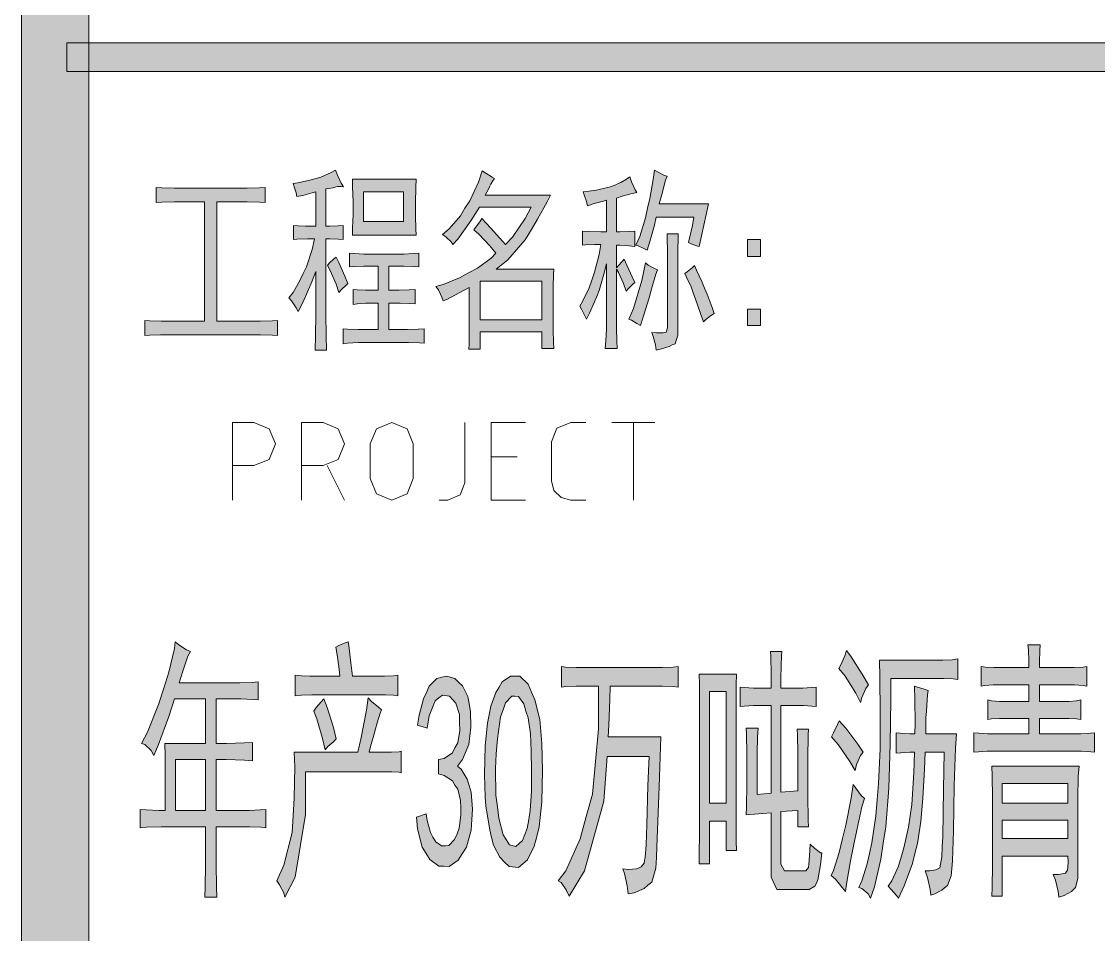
# Model space of a CAD drawing. Header units: millimetres. Extents: x -30643 to 86172, y -19411 to 63186.
# Drawn here: x 77279 to 79478, y -7528 to -5664 of the extents above; entities that cross this region are included whole.
import ezdxf

# ---------------------------------------------------------------- set-up
doc = ezdxf.new("R2010")
doc.units = ezdxf.units.MM

msp = doc.modelspace()

# ---------------------------------------------------------------- hatches: boundary and pattern name
h = msp.add_hatch(color=0)
h.dxf.hatch_style = 2
h.paths.add_polyline_path([(77415.8, -17443.9), (77278.6, -17443.9), (77278.6, 61219), (77415.8, 61219)])
h = msp.add_hatch(color=0)
h.dxf.hatch_style = 2
h.paths.add_polyline_path([(77371.4, -5766.3), (77371.4, -5707.2), (84229.5, -5707.2), (84229.5, -5766.3)])
h = msp.add_hatch(color=0)
h.dxf.hatch_style = 2
h.paths.add_polyline_path([(77833.1, -5995), (77842.9, -5993.6), (77864.7, -5988.7), (77877.4, -5985.2), (77890.1, -5981.7), (77911.2, -5972.5), (77919.6, -5967.6), (77923.8, -5977.4), (77931.6, -5994.3), (77935.8, -6001.4), (77931.6, -6000.7), (77923.8, -6000.7), (77918.9, -6002.1), (77914.7, -6003.5), (77905.5, -6004.9), (77899.9, -6005.6), (77899.9, -6081.6), (77908.4, -6081.6), (77925.2, -6080.9), (77935.1, -6080.2), (77935.1, -6109), (77925.2, -6108.3), (77908.4, -6107.6), (77899.9, -6107.6), (77899.9, -6243.4), (77899.9, -6260.3), (77900.6, -6306.1), (77901.3, -6334.9), (77878.1, -6334.9), (77878.8, -6306.1), (77879.5, -6261), (77879.5, -6244.8), (77879.5, -6174.5), (77871.1, -6195.6), (77853.5, -6236.4), (77843.6, -6256.1), (77839.4, -6248.4), (77830.2, -6234.3), (77824.6, -6227.9), (77833.1, -6217.4), (77847.1, -6192.8), (77853.5, -6178.7), (77860.5, -6164.6), (77871.8, -6129.4), (77876.7, -6107.6), (77862.6, -6107.6), (77840.8, -6108.3), (77833.8, -6109), (77833.8, -6080.2), (77843.6, -6080.9), (77858.4, -6081.6), (77863.3, -6081.6), (77879.5, -6081.6), (77879.5, -6011.9), (77871.8, -6014), (77852.8, -6019), (77840.8, -6021.1), (77839.4, -6014), (77835.2, -6001.4)])
h = msp.add_hatch(color=0)
h.paths.add_polyline_path([(78244.7, -5984.5), (78241.9, -5988), (78237, -5995.7), (78234.9, -6000), (78233.5, -6003.5), (78228.5, -6012.6), (78225.7, -6018.2), (78358.7, -6018.2), (78351.7, -6032.3), (78332, -6067.5), (78320, -6088.6), (78307.3, -6109.7), (78271.5, -6150.5), (78248.2, -6169.5), (78365.7, -6169.5), (78365, -6180.8), (78364.3, -6204.7), (78364.3, -6217.4), (78364.3, -6280.7), (78364.3, -6293.4), (78365, -6319.4), (78365.7, -6331.4), (78341.1, -6331.4), (78341.1, -6297.6), (78215.2, -6297.6), (78215.2, -6332.8), (78191.9, -6332.8), (78192.6, -6322.2), (78192.6, -6297.6), (78192.6, -6283.5), (78192.6, -6206.8), (78173.6, -6217.4), (78146.9, -6231.5), (78139.9, -6234.3), (78137.1, -6226.5), (78130, -6211.8), (78124.4, -6204.7), (78139.9, -6201.2), (78172.9, -6187.1), (78191.2, -6177.3), (78209.5, -6167.4), (78237.7, -6147), (78247.5, -6137.2), (78234.9, -6121.7), (78212.3, -6097.8), (78202.5, -6089.3), (78206, -6084.4), (78214.5, -6073.1), (78218.7, -6066.1), (78237, -6085.8), (78260.9, -6112.5), (78267.2, -6118.9), (78281.3, -6104.1), (78307.3, -6066.1), (78319.3, -6042.9), (78213.8, -6042.9), (78196.2, -6071), (78169.4, -6108.3), (78159.6, -6118.9), (78156.1, -6113.9), (78145.5, -6104.1), (78138.5, -6098.5), (78151.8, -6087.2), (78175.1, -6060.5), (78184.2, -6045), (78194, -6030.2), (78211.6, -5992.2), (78219.4, -5969), (78227.1, -5973.9), (78239.8, -5981.7)])
h.paths.add_polyline_path([(78341.1, -6273), (78341.1, -6194.2), (78215.2, -6194.2), (78215.2, -6273)])
h = msp.add_hatch(color=0)
h.dxf.hatch_style = 2
h.paths.add_polyline_path([(78418.5, -6244.8), (78424.9, -6234.3), (78437.5, -6207.5), (78443.2, -6192.1), (78448.8, -6175.9), (78457.9, -6139.3), (78461.4, -6118.9), (78449.5, -6118.9), (78430.5, -6119.6), (78424.2, -6120.3), (78424.2, -6092.1), (78437.5, -6092.8), (78461.4, -6093.5), (78473.4, -6093.5), (78473.4, -6028.8), (78467.1, -6030.9), (78448.1, -6035.8), (78434.7, -6040.1), (78432.6, -6031.6), (78427.7, -6017.5), (78425.6, -6011.9), (78433.3, -6011.2), (78446.7, -6009.1), (78452.3, -6008.4), (78457.9, -6007), (78469.9, -6004.2), (78475.5, -6002.8), (78481.2, -6001.4), (78492.4, -5997.1), (78497.3, -5995), (78502.3, -5992.9), (78514.2, -5985.9), (78520.6, -5981), (78524.1, -5991.5), (78531.8, -6007.7), (78535.3, -6013.3), (78525.5, -6015.4), (78505.1, -6020.4), (78493.8, -6024.6), (78493.8, -6093.5), (78500.2, -6093.5), (78519.1, -6092.8), (78531.1, -6092.1), (78531.1, -6123.1), (78519.1, -6121.7), (78500.2, -6120.3), (78493.8, -6120.3), (78493.8, -6166.7), (78497.3, -6162.5), (78505.1, -6154.1), (78509.3, -6149.1), (78514.9, -6161.1), (78525.5, -6185), (78531.1, -6197), (78526.9, -6200.5), (78518.4, -6208.9), (78513.5, -6214.6), (78507.9, -6199.1), (78498, -6176.6), (78493.8, -6169.5), (78493.8, -6283.5), (78493.8, -6291.3), (78494.5, -6315.2), (78495.2, -6331.4), (78470.6, -6331.4), (78472, -6315.9), (78473.4, -6292), (78473.4, -6283.5), (78473.4, -6159), (78467.8, -6180.1), (78457.9, -6213.2), (78453.7, -6225.1), (78448.8, -6236.4), (78438.2, -6259.6), (78432.6, -6271.6), (78429.1, -6264.5), (78422, -6251.2)])
h = msp.add_hatch(color=0)
h.dxf.hatch_style = 2
h.paths.add_polyline_path([(78597.3, -5979.5), (78593.7, -5988), (78586, -6016.8), (78581.1, -6036.5), (78681.7, -6036.5), (78662.7, -6123.1), (78657.1, -6121.7), (78645.8, -6117.5), (78640.9, -6115.4), (78643, -6106.2), (78648.6, -6080.2), (78651.4, -6063.3), (78574.7, -6063.3), (78571.2, -6079.5), (78561.4, -6113.2), (78556.4, -6130.8), (78549.4, -6127.3), (78538.1, -6121.7), (78533.2, -6120.3), (78541, -6102.7), (78552.9, -6064.7), (78557.1, -6045), (78561.4, -6025.3), (78568.4, -5986.6), (78571.2, -5967.6), (78579, -5971.8), (78591.6, -5978.1)])
h = msp.add_hatch(color=0)
h.dxf.hatch_style = 2
h.paths.add_polyline_path([(77725.4, -6004.2), (77739.5, -6004.2), (77764.8, -6003.5), (77776.1, -6002.8), (77776.1, -6033.7), (77764.8, -6033), (77739.5, -6032.3), (77725.4, -6032.3), (77677.5, -6032.3), (77677.5, -6275.8), (77752.8, -6275.8), (77766.2, -6275.8), (77790.8, -6275.1), (77801.4, -6274.4), (77801.4, -6305.3), (77790.8, -6304.6), (77766.9, -6303.9), (77754.3, -6303.9), (77574.8, -6303.9), (77562.1, -6303.9), (77540.3, -6304.6), (77530.5, -6305.3), (77530.5, -6274.4), (77540.3, -6275.1), (77563.6, -6275.8), (77576.2, -6275.8), (77652.2, -6275.8), (77652.2, -6032.3), (77605.8, -6032.3), (77591, -6032.3), (77565, -6033), (77553.7, -6033.7), (77553.7, -6002.8), (77565, -6003.5), (77591, -6004.2), (77605.8, -6004.2)])
h = msp.add_hatch(color=0)
h.paths.add_polyline_path([(78084.3, -5985.9), (78083.6, -6002.8), (78082.9, -6033.7), (78082.9, -6047.8), (78082.9, -6060.5), (78083.6, -6087.2), (78084.3, -6099.9), (77954.8, -6099.9), (77954.8, -6085.1), (77955.5, -6057.7), (77955.5, -6044.3), (77955.5, -6031.6), (77954.8, -6002.1), (77954.8, -5985.9)])
h.paths.add_polyline_path([(78058.9, -6072.4), (78058.9, -6011.9), (77976.6, -6011.9), (77976.6, -6072.4)])
h = msp.add_hatch(color=0)
h.dxf.hatch_style = 2
h.paths.add_polyline_path([(78619.8, -6097.1), (78619.8, -6104.8), (78619.1, -6131.5), (78619.1, -6151.2), (78619.1, -6289.9), (78619.1, -6304.6), (78613.4, -6322.2), (78607.1, -6324.3), (78601.5, -6327.2), (78585.3, -6332.1), (78574.7, -6334.9), (78573.3, -6324.3), (78568.4, -6306.8), (78565.6, -6299), (78575.4, -6299.7), (78588.8, -6299.7), (78591.6, -6299), (78595.1, -6298.3), (78598, -6289.2), (78598, -6280.7), (78598, -6151.2), (78598, -6132.9), (78597.3, -6106.2), (78597.3, -6097.1)])
h = msp.add_hatch(color=0)
h.dxf.hatch_style = 2
h.paths.add_polyline_path([(78788, -6143.5), (78761.2, -6143.5), (78761.2, -6109), (78788, -6109)])
h = msp.add_hatch(color=0)
h.dxf.hatch_style = 2
h.paths.add_polyline_path([(77921, -6144.9), (77926.7, -6156.2), (77938.6, -6183.6), (77944.9, -6199.1), (77941.4, -6201.9), (77932.3, -6211.1), (77926.7, -6217.4), (77921, -6200.5), (77909.1, -6172.4), (77903.4, -6161.8), (77906.9, -6157.6), (77915.4, -6149.1)])
h = msp.add_hatch(color=0)
h.dxf.hatch_style = 2
h.paths.add_polyline_path([(78050.5, -6138.6), (78059.6, -6138.6), (78079.3, -6137.9), (78089.9, -6137.2), (78089.9, -6164.6), (78079.3, -6163.9), (78059.6, -6163.2), (78050.5, -6163.2), (78028.7, -6163.2), (78028.7, -6212.5), (78041.4, -6212.5), (78049.8, -6212.5), (78070.2, -6211.8), (78082.2, -6211.1), (78082.2, -6240.6), (78070.2, -6239.9), (78051.9, -6239.2), (78044.9, -6239.2), (78028.7, -6239.2), (78028.7, -6292.7), (78056.1, -6292.7), (78066.7, -6292.7), (78088.5, -6292), (78100.5, -6291.3), (78100.5, -6320.8), (78091.3, -6320.1), (78068.8, -6319.4), (78056.1, -6319.4), (77978.7, -6319.4), (77966.1, -6319.4), (77944.2, -6320.8), (77935.1, -6322.2), (77935.1, -6291.3), (77944.2, -6292), (77966.1, -6292.7), (77978.7, -6292.7), (78006.9, -6292.7), (78006.9, -6239.2), (77990.7, -6239.2), (77980.8, -6239.2), (77963.9, -6240.6), (77955.5, -6242), (77955.5, -6211.1), (77963.9, -6211.8), (77980.8, -6212.5), (77990.7, -6212.5), (78006.9, -6212.5), (78006.9, -6163.2), (77987.9, -6163.2), (77977.3, -6163.2), (77958.3, -6163.9), (77948.5, -6164.6), (77948.5, -6137.2), (77958.3, -6137.9), (77977.3, -6138.6), (77987.9, -6138.6)])
h = msp.add_hatch(color=0)
h.dxf.hatch_style = 2
h.paths.add_polyline_path([(78577.6, -6170.9), (78574, -6180.1), (78567, -6202.6), (78563.5, -6215.3), (78560, -6227.9), (78549.4, -6263.1), (78542.4, -6284.9), (78535.3, -6280.7), (78524.1, -6273.7), (78519.1, -6271.6), (78528.3, -6249.8), (78545.2, -6192.8), (78552.9, -6156.9), (78558.6, -6161.1), (78571.2, -6168.1)])
h = msp.add_hatch(color=0)
h.dxf.hatch_style = 2
h.paths.add_polyline_path([(78652.8, -6161.8), (78657.1, -6171.7), (78667.6, -6194.9), (78673.3, -6208.2), (78678.9, -6220.9), (78688.7, -6247.6), (78693, -6260.3), (78685.9, -6264.5), (78675.4, -6273), (78671.1, -6277.2), (78665.5, -6260.3), (78655, -6230.8), (78650, -6218.1), (78645.8, -6205.4), (78636.7, -6185.7), (78633.1, -6178.7), (78638.1, -6175.2), (78647.9, -6166.7)])
h = msp.add_hatch(color=0)
h.dxf.hatch_style = 2
h.paths.add_polyline_path([(78788, -6284.9), (78761.2, -6284.9), (78761.2, -6251.2), (78788, -6251.2)])
h = msp.add_hatch(color=0)
h.paths.add_polyline_path([(77523.4, -7137.8), (77536.1, -7114.6), (77558.6, -7058.3), (77569.2, -7025.2), (77579.7, -6992.1), (77591, -6944.3), (77592.4, -6930.2), (77600.1, -6936.5), (77615.6, -6946.4), (77623.4, -6949.9), (77618.4, -6959.8), (77607.2, -6992.1), (77600.8, -7014), (77712.7, -7014), (77724.7, -7014), (77749.3, -7013.3), (77762, -7011.8), (77762, -7049.1), (77750.7, -7048.4), (77726.1, -7047), (77712.7, -7047), (77676.1, -7047), (77676.1, -7137.8), (77697.3, -7137.8), (77733.8, -7136.4), (77750, -7135.7), (77750, -7173), (77733.8, -7172.3), (77696.5, -7170.9), (77676.1, -7170.9), (77676.1, -7275), (77732.4, -7275), (77744.4, -7275), (77766.9, -7273.6), (77777.5, -7272.9), (77777.5, -7310.2), (77767.6, -7308.8), (77745.1, -7308.1), (77732.4, -7308.1), (77676.1, -7308.1), (77676.1, -7358.8), (77676.1, -7384.1), (77676.8, -7430.5), (77677.5, -7451.6), (77652.9, -7451.6), (77653.6, -7430.5), (77654.3, -7386.2), (77654.3, -7363), (77654.3, -7308.1), (77579, -7308.1), (77563.6, -7308.1), (77534, -7308.8), (77520.6, -7310.2), (77520.6, -7272.9), (77533.3, -7273.6), (77559.3, -7275), (77572, -7275), (77572, -7231.4), (77572, -7163.1), (77571.3, -7137.8), (77654.3, -7137.8), (77654.3, -7047), (77591, -7047), (77579.7, -7082.9), (77558.6, -7139.9), (77548.8, -7162.4), (77543.1, -7151.9), (77530.5, -7139.9)])
h.paths.add_polyline_path([(77654.3, -7275), (77654.3, -7170.9), (77593.1, -7170.9), (77593.1, -7275)])
h = msp.add_hatch(color=0)
h.dxf.hatch_style = 2
h.paths.add_polyline_path([(77945.7, -6930.2), (77947.1, -6938), (77951.3, -6973.1), (77954.8, -7000.6), (78009.7, -7000.6), (78019.5, -7000.6), (78038.5, -6999.9), (78047, -6998.5), (78047, -7040.7), (78038.5, -7039.3), (78021.6, -7038.6), (78013.2, -7038.6), (77879.5, -7038.6), (77871.1, -7038.6), (77850, -7039.3), (77837.3, -7040.7), (77837.3, -6998.5), (77850.7, -6999.9), (77867.5, -7000.6), (77871.8, -7000.6), (77928.8, -7000.6), (77927.4, -6986.5), (77923.1, -6957), (77920.3, -6941.5), (77926.7, -6938), (77939.3, -6932.3)])
h = msp.add_hatch(color=0)
h.dxf.hatch_style = 2
h.paths.add_polyline_path([(78875.9, -7398.2), (78880.1, -7398.2), (78885.8, -7391.1), (78886.5, -7384.1), (78887.2, -7377.1), (78888.6, -7356.6), (78889.3, -7343.3), (78898.4, -7352.4), (78910.4, -7360.9), (78913.2, -7360.9), (78910.4, -7385.5), (78904.8, -7416.5), (78902, -7422.8), (78898.4, -7429.1), (78887.2, -7436.2), (78878, -7436.2), (78833, -7436.2), (78821, -7436.2), (78809.8, -7410.8), (78809.8, -7385.5), (78809.8, -7279.2), (78758.4, -7283.5), (78759.1, -7267.3), (78759.8, -7220.8), (78759.8, -7190.6), (78759.8, -7159.6), (78759.1, -7118.1), (78758.4, -7106.8), (78783, -7106.8), (78781.6, -7124.4), (78780.9, -7157.5), (78780.9, -7173), (78780.9, -7241.9), (78809.8, -7239.1), (78809.8, -7060.4), (78784.4, -7060.4), (78773.2, -7060.4), (78754.2, -7061.8), (78746.4, -7062.5), (78746.4, -7023.1), (78754.2, -7023.8), (78773.2, -7025.2), (78784.4, -7025.2), (78809.8, -7025.2), (78809.8, -6997.8), (78809.1, -6959.8), (78808.4, -6949.9), (78831.6, -6949.9), (78830.9, -6959.8), (78830.2, -6978.8), (78830.2, -6987.9), (78829.5, -6996.4), (78829.5, -7015.4), (78829.5, -7025.2), (78866.1, -7025.2), (78874.5, -7025.2), (78892.1, -7023.8), (78901.2, -7023.1), (78901.2, -7062.5), (78892.8, -7061.8), (78875.9, -7060.4), (78866.8, -7060.4), (78829.5, -7060.4), (78829.5, -7237), (78864, -7234.9), (78864, -7180), (78864, -7156.8), (78863.2, -7120.9), (78862.5, -7109), (78885.8, -7109), (78885.1, -7120.2), (78884.4, -7168.8), (78884.4, -7206.1), (78884.4, -7244.1), (78885.1, -7294.7), (78885.8, -7308.1), (78864, -7308.1), (78864, -7275), (78829.5, -7277.1), (78829.5, -7370), (78829.5, -7384.1), (78836.5, -7398.2), (78843.5, -7398.2)])
h = msp.add_hatch(color=0)
h.dxf.hatch_style = 2
h.paths.add_polyline_path([(78963.2, -6947.8), (78973, -6961.2), (78995.5, -6996.4), (79008.2, -7018.2), (79002.6, -7025.9), (78994.8, -7044.2), (78992, -7054.1), (78982.2, -7035.1), (78960.4, -7000.6), (78947.7, -6985.1), (78951.9, -6977.4), (78959.7, -6959.1)])
h = msp.add_hatch(color=0)
h.dxf.hatch_style = 2
h.paths.add_polyline_path([(79358.6, -6936.5), (79357.9, -6947.8), (79357.2, -6971), (79357.2, -6983), (79418.5, -6983), (79428.3, -6983), (79446.6, -6982.3), (79454.3, -6980.9), (79454.3, -7021), (79446.6, -7019.6), (79429, -7018.2), (79419.2, -7018.2), (79357.2, -7018.2), (79357.2, -7052), (79410.7, -7052), (79417.7, -7052), (79433.2, -7050.5), (79441.7, -7049.1), (79441.7, -7089.2), (79433.2, -7087.8), (79417.7, -7087.1), (79410.7, -7087.1), (79357.2, -7087.1), (79357.2, -7118.1), (79431.1, -7118.1), (79441.7, -7118.1), (79461.4, -7116.7), (79469.8, -7116), (79469.8, -7155.4), (79462.1, -7154.7), (79442.4, -7153.3), (79431.1, -7153.3), (79259.4, -7153.3), (79250.3, -7153.3), (79232.7, -7154.7), (79223.5, -7155.4), (79223.5, -7116), (79233.4, -7116.7), (79251, -7118.1), (79259.4, -7118.1), (79335.4, -7118.1), (79335.4, -7087.1), (79284.8, -7087.1), (79275.6, -7087.1), (79259.4, -7087.8), (79251.7, -7089.2), (79251.7, -7049.1), (79259.4, -7050.5), (79275.6, -7052), (79284.8, -7052), (79335.4, -7052), (79335.4, -7018.2), (79272.1, -7018.2), (79262.9, -7018.2), (79246, -7019.6), (79238.3, -7021), (79238.3, -6980.9), (79246.8, -6982.3), (79264.3, -6983), (79272.1, -6983), (79335.4, -6983), (79335.4, -6969.6), (79334.7, -6946.4), (79334, -6936.5)])
h = msp.add_hatch(color=0)
h.dxf.hatch_style = 2
h.paths.add_polyline_path([(79012.4, -7453.8), (79007.5, -7444.6), (78994.8, -7434.1), (78988.5, -7431.9), (78994.8, -7418.6), (79005.4, -7383.4), (79010.3, -7362.3), (79015.2, -7340.5), (79023, -7285.6), (79025.8, -7252.5), (79028.6, -7219.4), (79032.1, -7149.1), (79032.1, -7112.5), (79032.1, -7075.2), (79031.4, -7002.7), (79030.7, -6967.5), (79153.2, -6967.5), (79160.2, -6967.5), (79179.2, -6966.8), (79190.5, -6965.4), (79190.5, -7007.6), (79181.3, -7006.2), (79162.3, -7005.5), (79153.2, -7005.5), (79053.9, -7005.5), (79053.9, -7049.1), (79052.5, -7139.2), (79051.1, -7184.2), (79049.7, -7229.3), (79043.4, -7308.1), (79038.5, -7341.2), (79033.5, -7374.2), (79020.2, -7430.5)])
h = msp.add_hatch(color=0)
h.dxf.hatch_style = 2
h.paths.add_polyline_path([(78517.7, -7444.6), (78515.6, -7428.4), (78510, -7403.1), (78506.5, -7393.9), (78518.4, -7395.3), (78534.6, -7393.9), (78539.6, -7391.8), (78543.8, -7389.7), (78550.1, -7382), (78550.8, -7376.3), (78552.2, -7370.7), (78554.3, -7344.7), (78555, -7324.3), (78555.7, -7303.9), (78557.9, -7223.7), (78560, -7164.5), (78474.8, -7164.5), (78467.8, -7256), (78428.4, -7398.2), (78396.7, -7449.5), (78391.1, -7436.9), (78380.5, -7421.4), (78374.2, -7418.6), (78390.4, -7398.2), (78419.2, -7332.7), (78431.9, -7287), (78444.6, -7241.2), (78457.2, -7108.2), (78457.2, -7021), (78424.2, -7021), (78411.5, -7021), (78390.4, -7021.7), (78381.2, -7023.1), (78381.2, -6980.9), (78389.7, -6982.3), (78411.5, -6983), (78424.9, -6983), (78575.4, -6983), (78587.4, -6983), (78609.2, -6982.3), (78619.8, -6980.9), (78619.8, -7023.1), (78609.2, -7021.7), (78587.4, -7021), (78575.4, -7021), (78480.4, -7021), (78479.7, -7048.4), (78478.3, -7100.5), (78476.9, -7124.4), (78583.9, -7124.4), (78581.1, -7226.5), (78576.1, -7349.6), (78575.4, -7370.7), (78574, -7392.5), (78565.6, -7420.7), (78557.9, -7427), (78550.1, -7434.1), (78529.7, -7442.5)])
h = msp.add_hatch(color=0)
h.dxf.hatch_style = 2
h.paths.add_polyline_path([(78085, -7288.4), (78104.7, -7281.4), (78106.8, -7295.4), (78113.8, -7319.4), (78118.8, -7329.2), (78124.4, -7338.4), (78136.3, -7346.8), (78144.1, -7346.8), (78151.1, -7346.1), (78163.1, -7334.1), (78168, -7322.2), (78172.2, -7310.9), (78175.8, -7284.2), (78175.8, -7269.4), (78175.1, -7254.6), (78169.4, -7231.4), (78163.8, -7222.9), (78158.9, -7214.5), (78142, -7203.2), (78130, -7199.7), (78130, -7170.9), (78142, -7168.8), (78158.9, -7156.8), (78163.8, -7147), (78169.4, -7136.4), (78173.6, -7111.1), (78172.9, -7094.9), (78172.9, -7078.7), (78165.2, -7055.5), (78158.9, -7048.4), (78152.5, -7041.4), (78138.5, -7039.3), (78130.7, -7044.9), (78123, -7050.5), (78111, -7081.5), (78106.8, -7106.8), (78087.1, -7100.5), (78090.6, -7080.1), (78099.8, -7047), (78105.4, -7033.7), (78111, -7021), (78126.5, -7005.5), (78137.1, -7002.7), (78146.9, -7000.6), (78163.8, -7005.5), (78171.5, -7013.3), (78179.3, -7020.3), (78189.8, -7042.1), (78192.6, -7056.9), (78195.5, -7072.4), (78196.2, -7104.7), (78194, -7122.3), (78191.9, -7139.9), (78179.3, -7170.9), (78168.7, -7184.2), (78176.5, -7190.6), (78188.4, -7211), (78192.6, -7223.7), (78196.9, -7237), (78199.7, -7272.2), (78198.3, -7293.3), (78196.9, -7315.1), (78187, -7349.6), (78178.6, -7363), (78170.1, -7376.3), (78151.8, -7389), (78141.3, -7388.3), (78130.7, -7388.3), (78112.4, -7374.9), (78104.7, -7362.3), (78096.9, -7349.6), (78087.1, -7312.3)])
h = msp.add_hatch(color=0)
h.paths.add_polyline_path([(78225, -7172.3), (78225.7, -7142.7), (78229.9, -7096.3), (78233.5, -7079.4), (78237, -7061.8), (78247.5, -7033.7), (78253.9, -7023.1), (78260.2, -7011.8), (78277.1, -7000.6), (78286.2, -7000.6), (78296.1, -7000.6), (78313, -7016.8), (78320, -7033), (78327, -7049.1), (78336.9, -7089.2), (78339, -7113.2), (78341.1, -7137.8), (78342.5, -7193.4), (78341.8, -7225.1), (78341.1, -7256.7), (78335.5, -7308.1), (78330.6, -7327.8), (78325.6, -7347.5), (78311.6, -7375.6), (78302.4, -7383.4), (78293.3, -7391.1), (78274.3, -7389), (78265.1, -7379.9), (78255.3, -7370), (78242.6, -7345.4), (78238.4, -7329.9), (78234.9, -7314.4), (78229.2, -7282.1), (78227.1, -7265.2), (78225.7, -7247.6), (78224.3, -7201.1)])
h.paths.add_polyline_path([(78248.2, -7158.9), (78246.8, -7189.2), (78247.5, -7243.4), (78250.3, -7267.3), (78253.2, -7290.5), (78262.3, -7324.3), (78268.6, -7334.1), (78275, -7344.7), (78288.3, -7348.2), (78294.7, -7341.9), (78301.7, -7336.2), (78310.9, -7311.6), (78314.4, -7293.3), (78317.2, -7275), (78320, -7235.6), (78320, -7213.8), (78320, -7192.7), (78319.3, -7153.3), (78318.6, -7135.7), (78317.9, -7118.1), (78313, -7085.7), (78308.7, -7071.7), (78304.5, -7056.9), (78293.3, -7042.1), (78286.2, -7041.4), (78279.9, -7041.4), (78267.2, -7054.8), (78262.3, -7069.5), (78256.7, -7083.6), (78250.3, -7128.7)])
h = msp.add_hatch(color=0)
h.paths.add_polyline_path([(78738.7, -6996.4), (78738, -7018.2), (78738, -7110.4), (78738, -7180), (78738, -7248.3), (78738, -7336.9), (78738.7, -7356.6), (78717.6, -7356.6), (78717.6, -7296.8), (78683.8, -7296.8), (78683.8, -7383.4), (78662.7, -7383.4), (78662.7, -7363), (78663.4, -7322.2), (78663.4, -7301.1), (78663.4, -7085), (78663.4, -7062.5), (78663.4, -7018.2), (78662.7, -6996.4)])
h.paths.add_polyline_path([(78717.6, -7259.5), (78717.6, -7031.5), (78683.8, -7031.5), (78683.8, -7259.5)])
h = msp.add_hatch(color=0)
h.dxf.hatch_style = 2
h.paths.add_polyline_path([(79135.6, -7447.4), (79134.2, -7436.2), (79128.5, -7411.5), (79124.3, -7398.2), (79133.5, -7398.2), (79146.1, -7396.1), (79149.6, -7393.9), (79153.9, -7391.8), (79158.1, -7369.3), (79158.8, -7348.9), (79160.2, -7328.5), (79161.6, -7231.4), (79163, -7155.4), (79124.3, -7155.4), (79122.9, -7190.6), (79119.4, -7249.7), (79117.3, -7273.6), (79115.2, -7297.5), (79108.1, -7341.9), (79103.2, -7362.3), (79098.3, -7382.7), (79081.4, -7428.4), (79069.4, -7453.8), (79065.2, -7448.1), (79054.6, -7436.2), (79048.3, -7429.1), (79056.1, -7418.6), (79069.4, -7388.3), (79075.1, -7370), (79080.7, -7351), (79089.8, -7308.8), (79093.4, -7285.6), (79096.9, -7262.4), (79101.1, -7197.6), (79102.5, -7155.4), (79092.6, -7155.4), (79074.4, -7156.8), (79064.5, -7157.5), (79064.5, -7116), (79072.9, -7116.7), (79092.6, -7118.1), (79103.2, -7118.1), (79103.9, -7097), (79103.2, -7048.4), (79102.5, -7021), (79108.1, -7023.1), (79122.2, -7027.3), (79129.9, -7029.4), (79128.5, -7038.6), (79127.1, -7059.7), (79126.4, -7072.4), (79125.7, -7085), (79125.7, -7108.2), (79125.7, -7118.1), (79188.3, -7118.1), (79186.2, -7147.7), (79183.4, -7223.7), (79182.7, -7270.1), (79182, -7316.5), (79179.9, -7377.8), (79178.5, -7393.2), (79177.1, -7408), (79169.3, -7427.7), (79163.7, -7432.6), (79158.1, -7437.6), (79144, -7444.6)])
h = msp.add_hatch(color=0)
h.dxf.hatch_style = 2
h.paths.add_polyline_path([(78013.9, -7069.5), (78011.1, -7075.9), (78004.8, -7095.6), (78001.2, -7108.2), (77997.7, -7120.9), (77991.4, -7144.1), (77988.6, -7155.4), (78023.1, -7155.4), (78034.3, -7155.4), (78049.8, -7154.7), (78054, -7153.3), (78054, -7197.6), (78049.8, -7196.2), (78035, -7195.5), (78025.2, -7195.5), (77858.4, -7195.5), (77858.4, -7282.8), (77837.3, -7410.8), (77816.2, -7451.6), (77814.1, -7442.5), (77805.6, -7426.3), (77800, -7418.6), (77814.1, -7386.2), (77831, -7319.4), (77833.1, -7284.9), (77835.2, -7249.7), (77836.6, -7185.7), (77835.2, -7155.4), (77965.4, -7155.4), (77972.4, -7125.8), (77982.9, -7070.2), (77986.5, -7044.9), (77993.5, -7052), (78007.6, -7063.9)])
h = msp.add_hatch(color=0)
h.dxf.hatch_style = 2
h.paths.add_polyline_path([(77895.7, -7047), (77902.7, -7064.6), (77915.4, -7105.4), (77921, -7128.7), (77916.1, -7133.6), (77904.1, -7144.1), (77898.5, -7151.2), (77892.9, -7128), (77881.6, -7087.8), (77875.3, -7071.7), (77880.2, -7064.6), (77890.8, -7052.7)])
h = msp.add_hatch(color=0)
h.dxf.hatch_style = 2
h.paths.add_polyline_path([(78948.4, -7091.4), (78961.8, -7106.8), (78986.4, -7139.2), (78997.7, -7155.4), (78992, -7162.4), (78983.6, -7180.7), (78980.8, -7193.4), (78970.2, -7174.4), (78946.3, -7139.9), (78932.9, -7124.4), (78937.1, -7116), (78944.9, -7099.1)])
h = msp.add_hatch(color=0)
h.paths.add_polyline_path([(79385.4, -7405.2), (79396.6, -7405.2), (79410.7, -7402.4), (79412.8, -7399.6), (79414.9, -7396.8), (79416.3, -7380.6), (79415.6, -7367.9), (79281.2, -7367.9), (79281.2, -7449.5), (79260.1, -7449.5), (79260.8, -7431.9), (79261.5, -7386.2), (79261.5, -7358.8), (79261.5, -7272.9), (79261.5, -7248.3), (79260.8, -7203.9), (79260.1, -7184.2), (79438.2, -7184.2), (79436.7, -7205.4), (79436, -7250.4), (79436, -7275), (79436, -7401), (79436, -7413.6), (79431.1, -7431.9), (79426.9, -7436.2), (79422.7, -7440.4), (79407.9, -7448.1), (79397.3, -7451.6), (79395.9, -7440.4), (79390.3, -7417.2)])
h.paths.add_polyline_path([(79415.6, -7259.5), (79415.6, -7219.4), (79281.2, -7219.4), (79281.2, -7259.5)])
h.paths.add_polyline_path([(79415.6, -7332), (79415.6, -7294.7), (79281.2, -7294.7), (79281.2, -7332)])
h = msp.add_hatch(color=0)
h.dxf.hatch_style = 2
h.paths.add_polyline_path([(78999.8, -7250.4), (78994.8, -7267.3), (78984.3, -7315.1), (78977.9, -7346.8), (78971.6, -7377.8), (78963.2, -7424.9), (78961.1, -7440.4), (78954.7, -7431.9), (78940.7, -7415.1), (78932.2, -7407.3), (78937.1, -7397.5), (78948.4, -7360.2), (78955.4, -7332), (78961.8, -7304.6), (78973, -7249.7), (78977.2, -7221.5), (78982.2, -7229.3), (78993.4, -7244.1)])

# ---------------------------------------------------------------- linework, layer by layer
at = {"color": 0, "lineweight": 0}
for points in [[(77415.8, -17443.9), (77278.6, -17443.9), (77278.6, 61219), (77415.8, 61219)], [(77371.4, -5766.3), (77371.4, -5707.2), (84229.5, -5707.2), (84229.5, -5766.3)], [(77833.1, -5995), (77842.9, -5993.6), (77864.7, -5988.7), (77877.4, -5985.2), (77890.1, -5981.7), (77911.2, -5972.5), (77919.6, -5967.6), (77923.8, -5977.4), (77931.6, -5994.3), (77935.8, -6001.4), (77931.6, -6000.7), (77923.8, -6000.7), (77918.9, -6002.1), (77914.7, -6003.5), (77905.5, -6004.9), (77899.9, -6005.6), (77899.9, -6081.6), (77908.4, -6081.6), (77925.2, -6080.9), (77935.1, -6080.2), (77935.1, -6109), (77925.2, -6108.3), (77908.4, -6107.6), (77899.9, -6107.6), (77899.9, -6243.4), (77899.9, -6260.3), (77900.6, -6306.1), (77901.3, -6334.9), (77878.1, -6334.9), (77878.8, -6306.1), (77879.5, -6261), (77879.5, -6244.8), (77879.5, -6174.5), (77871.1, -6195.6), (77853.5, -6236.4), (77843.6, -6256.1), (77839.4, -6248.4), (77830.2, -6234.3), (77824.6, -6227.9), (77833.1, -6217.4), (77847.1, -6192.8), (77853.5, -6178.7), (77860.5, -6164.6), (77871.8, -6129.4), (77876.7, -6107.6), (77862.6, -6107.6), (77840.8, -6108.3), (77833.8, -6109), (77833.8, -6080.2), (77843.6, -6080.9), (77858.4, -6081.6), (77863.3, -6081.6), (77879.5, -6081.6), (77879.5, -6011.9), (77871.8, -6014), (77852.8, -6019), (77840.8, -6021.1), (77839.4, -6014), (77835.2, -6001.4)], [(78244.7, -5984.5), (78241.9, -5988), (78237, -5995.7), (78234.9, -6000), (78233.5, -6003.5), (78228.5, -6012.6), (78225.7, -6018.2), (78358.7, -6018.2), (78351.7, -6032.3), (78332, -6067.5), (78320, -6088.6), (78307.3, -6109.7), (78271.5, -6150.5), (78248.2, -6169.5), (78365.7, -6169.5), (78365, -6180.8), (78364.3, -6204.7), (78364.3, -6217.4), (78364.3, -6280.7), (78364.3, -6293.4), (78365, -6319.4), (78365.7, -6331.4), (78341.1, -6331.4), (78341.1, -6297.6), (78215.2, -6297.6), (78215.2, -6332.8), (78191.9, -6332.8), (78192.6, -6322.2), (78192.6, -6297.6), (78192.6, -6283.5), (78192.6, -6206.8), (78173.6, -6217.4), (78146.9, -6231.5), (78139.9, -6234.3), (78137.1, -6226.5), (78130, -6211.8), (78124.4, -6204.7), (78139.9, -6201.2), (78172.9, -6187.1), (78191.2, -6177.3), (78209.5, -6167.4), (78237.7, -6147), (78247.5, -6137.2), (78234.9, -6121.7), (78212.3, -6097.8), (78202.5, -6089.3), (78206, -6084.4), (78214.5, -6073.1), (78218.7, -6066.1), (78237, -6085.8), (78260.9, -6112.5), (78267.2, -6118.9), (78281.3, -6104.1), (78307.3, -6066.1), (78319.3, -6042.9), (78213.8, -6042.9), (78196.2, -6071), (78169.4, -6108.3), (78159.6, -6118.9), (78156.1, -6113.9), (78145.5, -6104.1), (78138.5, -6098.5), (78151.8, -6087.2), (78175.1, -6060.5), (78184.2, -6045), (78194, -6030.2), (78211.6, -5992.2), (78219.4, -5969), (78227.1, -5973.9), (78239.8, -5981.7)], [(78418.5, -6244.8), (78424.9, -6234.3), (78437.5, -6207.5), (78443.2, -6192.1), (78448.8, -6175.9), (78457.9, -6139.3), (78461.4, -6118.9), (78449.5, -6118.9), (78430.5, -6119.6), (78424.2, -6120.3), (78424.2, -6092.1), (78437.5, -6092.8), (78461.4, -6093.5), (78473.4, -6093.5), (78473.4, -6028.8), (78467.1, -6030.9), (78448.1, -6035.8), (78434.7, -6040.1), (78432.6, -6031.6), (78427.7, -6017.5), (78425.6, -6011.9), (78433.3, -6011.2), (78446.7, -6009.1), (78452.3, -6008.4), (78457.9, -6007), (78469.9, -6004.2), (78475.5, -6002.8), (78481.2, -6001.4), (78492.4, -5997.1), (78497.3, -5995), (78502.3, -5992.9), (78514.2, -5985.9), (78520.6, -5981), (78524.1, -5991.5), (78531.8, -6007.7), (78535.3, -6013.3), (78525.5, -6015.4), (78505.1, -6020.4), (78493.8, -6024.6), (78493.8, -6093.5), (78500.2, -6093.5), (78519.1, -6092.8), (78531.1, -6092.1), (78531.1, -6123.1), (78519.1, -6121.7), (78500.2, -6120.3), (78493.8, -6120.3), (78493.8, -6166.7), (78497.3, -6162.5), (78505.1, -6154.1), (78509.3, -6149.1), (78514.9, -6161.1), (78525.5, -6185), (78531.1, -6197), (78526.9, -6200.5), (78518.4, -6208.9), (78513.5, -6214.6), (78507.9, -6199.1), (78498, -6176.6), (78493.8, -6169.5), (78493.8, -6283.5), (78493.8, -6291.3), (78494.5, -6315.2), (78495.2, -6331.4), (78470.6, -6331.4), (78472, -6315.9), (78473.4, -6292), (78473.4, -6283.5), (78473.4, -6159), (78467.8, -6180.1), (78457.9, -6213.2), (78453.7, -6225.1), (78448.8, -6236.4), (78438.2, -6259.6), (78432.6, -6271.6), (78429.1, -6264.5), (78422, -6251.2)], [(78597.3, -5979.5), (78593.7, -5988), (78586, -6016.8), (78581.1, -6036.5), (78681.7, -6036.5), (78662.7, -6123.1), (78657.1, -6121.7), (78645.8, -6117.5), (78640.9, -6115.4), (78643, -6106.2), (78648.6, -6080.2), (78651.4, -6063.3), (78574.7, -6063.3), (78571.2, -6079.5), (78561.4, -6113.2), (78556.4, -6130.8), (78549.4, -6127.3), (78538.1, -6121.7), (78533.2, -6120.3), (78541, -6102.7), (78552.9, -6064.7), (78557.1, -6045), (78561.4, -6025.3), (78568.4, -5986.6), (78571.2, -5967.6), (78579, -5971.8), (78591.6, -5978.1)], [(77725.4, -6004.2), (77739.5, -6004.2), (77764.8, -6003.5), (77776.1, -6002.8), (77776.1, -6033.7), (77764.8, -6033), (77739.5, -6032.3), (77725.4, -6032.3), (77677.5, -6032.3), (77677.5, -6275.8), (77752.8, -6275.8), (77766.2, -6275.8), (77790.8, -6275.1), (77801.4, -6274.4), (77801.4, -6305.3), (77790.8, -6304.6), (77766.9, -6303.9), (77754.3, -6303.9), (77574.8, -6303.9), (77562.1, -6303.9), (77540.3, -6304.6), (77530.5, -6305.3), (77530.5, -6274.4), (77540.3, -6275.1), (77563.6, -6275.8), (77576.2, -6275.8), (77652.2, -6275.8), (77652.2, -6032.3), (77605.8, -6032.3), (77591, -6032.3), (77565, -6033), (77553.7, -6033.7), (77553.7, -6002.8), (77565, -6003.5), (77591, -6004.2), (77605.8, -6004.2)], [(78084.3, -5985.9), (78083.6, -6002.8), (78082.9, -6033.7), (78082.9, -6047.8), (78082.9, -6060.5), (78083.6, -6087.2), (78084.3, -6099.9), (77954.8, -6099.9), (77954.8, -6085.1), (77955.5, -6057.7), (77955.5, -6044.3), (77955.5, -6031.6), (77954.8, -6002.1), (77954.8, -5985.9)], [(78058.9, -6072.4), (78058.9, -6011.9), (77976.6, -6011.9), (77976.6, -6072.4)], [(78619.8, -6097.1), (78619.8, -6104.8), (78619.1, -6131.5), (78619.1, -6151.2), (78619.1, -6289.9), (78619.1, -6304.6), (78613.4, -6322.2), (78607.1, -6324.3), (78601.5, -6327.2), (78585.3, -6332.1), (78574.7, -6334.9), (78573.3, -6324.3), (78568.4, -6306.8), (78565.6, -6299), (78575.4, -6299.7), (78588.8, -6299.7), (78591.6, -6299), (78595.1, -6298.3), (78598, -6289.2), (78598, -6280.7), (78598, -6151.2), (78598, -6132.9), (78597.3, -6106.2), (78597.3, -6097.1)], [(78788, -6143.5), (78761.2, -6143.5), (78761.2, -6109), (78788, -6109)], [(77921, -6144.9), (77926.7, -6156.2), (77938.6, -6183.6), (77944.9, -6199.1), (77941.4, -6201.9), (77932.3, -6211.1), (77926.7, -6217.4), (77921, -6200.5), (77909.1, -6172.4), (77903.4, -6161.8), (77906.9, -6157.6), (77915.4, -6149.1)], [(78050.5, -6138.6), (78059.6, -6138.6), (78079.3, -6137.9), (78089.9, -6137.2), (78089.9, -6164.6), (78079.3, -6163.9), (78059.6, -6163.2), (78050.5, -6163.2), (78028.7, -6163.2), (78028.7, -6212.5), (78041.4, -6212.5), (78049.8, -6212.5), (78070.2, -6211.8), (78082.2, -6211.1), (78082.2, -6240.6), (78070.2, -6239.9), (78051.9, -6239.2), (78044.9, -6239.2), (78028.7, -6239.2), (78028.7, -6292.7), (78056.1, -6292.7), (78066.7, -6292.7), (78088.5, -6292), (78100.5, -6291.3), (78100.5, -6320.8), (78091.3, -6320.1), (78068.8, -6319.4), (78056.1, -6319.4), (77978.7, -6319.4), (77966.1, -6319.4), (77944.2, -6320.8), (77935.1, -6322.2), (77935.1, -6291.3), (77944.2, -6292), (77966.1, -6292.7), (77978.7, -6292.7), (78006.9, -6292.7), (78006.9, -6239.2), (77990.7, -6239.2), (77980.8, -6239.2), (77963.9, -6240.6), (77955.5, -6242), (77955.5, -6211.1), (77963.9, -6211.8), (77980.8, -6212.5), (77990.7, -6212.5), (78006.9, -6212.5), (78006.9, -6163.2), (77987.9, -6163.2), (77977.3, -6163.2), (77958.3, -6163.9), (77948.5, -6164.6), (77948.5, -6137.2), (77958.3, -6137.9), (77977.3, -6138.6), (77987.9, -6138.6)], [(78577.6, -6170.9), (78574, -6180.1), (78567, -6202.6), (78563.5, -6215.3), (78560, -6227.9), (78549.4, -6263.1), (78542.4, -6284.9), (78535.3, -6280.7), (78524.1, -6273.7), (78519.1, -6271.6), (78528.3, -6249.8), (78545.2, -6192.8), (78552.9, -6156.9), (78558.6, -6161.1), (78571.2, -6168.1)], [(78652.8, -6161.8), (78657.1, -6171.7), (78667.6, -6194.9), (78673.3, -6208.2), (78678.9, -6220.9), (78688.7, -6247.6), (78693, -6260.3), (78685.9, -6264.5), (78675.4, -6273), (78671.1, -6277.2), (78665.5, -6260.3), (78655, -6230.8), (78650, -6218.1), (78645.8, -6205.4), (78636.7, -6185.7), (78633.1, -6178.7), (78638.1, -6175.2), (78647.9, -6166.7)], [(78341.1, -6273), (78341.1, -6194.2), (78215.2, -6194.2), (78215.2, -6273)], [(78788, -6284.9), (78761.2, -6284.9), (78761.2, -6251.2), (78788, -6251.2)], [(77523.4, -7137.8), (77536.1, -7114.6), (77558.6, -7058.3), (77569.2, -7025.2), (77579.7, -6992.1), (77591, -6944.3), (77592.4, -6930.2), (77600.1, -6936.5), (77615.6, -6946.4), (77623.4, -6949.9), (77618.4, -6959.8), (77607.2, -6992.1), (77600.8, -7014), (77712.7, -7014), (77724.7, -7014), (77749.3, -7013.3), (77762, -7011.8), (77762, -7049.1), (77750.7, -7048.4), (77726.1, -7047), (77712.7, -7047), (77676.1, -7047), (77676.1, -7137.8), (77697.3, -7137.8), (77733.8, -7136.4), (77750, -7135.7), (77750, -7173), (77733.8, -7172.3), (77696.5, -7170.9), (77676.1, -7170.9), (77676.1, -7275), (77732.4, -7275), (77744.4, -7275), (77766.9, -7273.6), (77777.5, -7272.9), (77777.5, -7310.2), (77767.6, -7308.8), (77745.1, -7308.1), (77732.4, -7308.1), (77676.1, -7308.1), (77676.1, -7358.8), (77676.1, -7384.1), (77676.8, -7430.5), (77677.5, -7451.6), (77652.9, -7451.6), (77653.6, -7430.5), (77654.3, -7386.2), (77654.3, -7363), (77654.3, -7308.1), (77579, -7308.1), (77563.6, -7308.1), (77534, -7308.8), (77520.6, -7310.2), (77520.6, -7272.9), (77533.3, -7273.6), (77559.3, -7275), (77572, -7275), (77572, -7231.4), (77572, -7163.1), (77571.3, -7137.8), (77654.3, -7137.8), (77654.3, -7047), (77591, -7047), (77579.7, -7082.9), (77558.6, -7139.9), (77548.8, -7162.4), (77543.1, -7151.9), (77530.5, -7139.9)], [(77945.7, -6930.2), (77947.1, -6938), (77951.3, -6973.1), (77954.8, -7000.6), (78009.7, -7000.6), (78019.5, -7000.6), (78038.5, -6999.9), (78047, -6998.5), (78047, -7040.7), (78038.5, -7039.3), (78021.6, -7038.6), (78013.2, -7038.6), (77879.5, -7038.6), (77871.1, -7038.6), (77850, -7039.3), (77837.3, -7040.7), (77837.3, -6998.5), (77850.7, -6999.9), (77867.5, -7000.6), (77871.8, -7000.6), (77928.8, -7000.6), (77927.4, -6986.5), (77923.1, -6957), (77920.3, -6941.5), (77926.7, -6938), (77939.3, -6932.3)], [(78875.9, -7398.2), (78880.1, -7398.2), (78885.8, -7391.1), (78886.5, -7384.1), (78887.2, -7377.1), (78888.6, -7356.6), (78889.3, -7343.3), (78898.4, -7352.4), (78910.4, -7360.9), (78913.2, -7360.9), (78910.4, -7385.5), (78904.8, -7416.5), (78902, -7422.8), (78898.4, -7429.1), (78887.2, -7436.2), (78878, -7436.2), (78833, -7436.2), (78821, -7436.2), (78809.8, -7410.8), (78809.8, -7385.5), (78809.8, -7279.2), (78758.4, -7283.5), (78759.1, -7267.3), (78759.8, -7220.8), (78759.8, -7190.6), (78759.8, -7159.6), (78759.1, -7118.1), (78758.4, -7106.8), (78783, -7106.8), (78781.6, -7124.4), (78780.9, -7157.5), (78780.9, -7173), (78780.9, -7241.9), (78809.8, -7239.1), (78809.8, -7060.4), (78784.4, -7060.4), (78773.2, -7060.4), (78754.2, -7061.8), (78746.4, -7062.5), (78746.4, -7023.1), (78754.2, -7023.8), (78773.2, -7025.2), (78784.4, -7025.2), (78809.8, -7025.2), (78809.8, -6997.8), (78809.1, -6959.8), (78808.4, -6949.9), (78831.6, -6949.9), (78830.9, -6959.8), (78830.2, -6978.8), (78830.2, -6987.9), (78829.5, -6996.4), (78829.5, -7015.4), (78829.5, -7025.2), (78866.1, -7025.2), (78874.5, -7025.2), (78892.1, -7023.8), (78901.2, -7023.1), (78901.2, -7062.5), (78892.8, -7061.8), (78875.9, -7060.4), (78866.8, -7060.4), (78829.5, -7060.4), (78829.5, -7237), (78864, -7234.9), (78864, -7180), (78864, -7156.8), (78863.2, -7120.9), (78862.5, -7109), (78885.8, -7109), (78885.1, -7120.2), (78884.4, -7168.8), (78884.4, -7206.1), (78884.4, -7244.1), (78885.1, -7294.7), (78885.8, -7308.1), (78864, -7308.1), (78864, -7275), (78829.5, -7277.1), (78829.5, -7370), (78829.5, -7384.1), (78836.5, -7398.2), (78843.5, -7398.2)], [(78963.2, -6947.8), (78973, -6961.2), (78995.5, -6996.4), (79008.2, -7018.2), (79002.6, -7025.9), (78994.8, -7044.2), (78992, -7054.1), (78982.2, -7035.1), (78960.4, -7000.6), (78947.7, -6985.1), (78951.9, -6977.4), (78959.7, -6959.1)], [(79358.6, -6936.5), (79357.9, -6947.8), (79357.2, -6971), (79357.2, -6983), (79418.5, -6983), (79428.3, -6983), (79446.6, -6982.3), (79454.3, -6980.9), (79454.3, -7021), (79446.6, -7019.6), (79429, -7018.2), (79419.2, -7018.2), (79357.2, -7018.2), (79357.2, -7052), (79410.7, -7052), (79417.7, -7052), (79433.2, -7050.5), (79441.7, -7049.1), (79441.7, -7089.2), (79433.2, -7087.8), (79417.7, -7087.1), (79410.7, -7087.1), (79357.2, -7087.1), (79357.2, -7118.1), (79431.1, -7118.1), (79441.7, -7118.1), (79461.4, -7116.7), (79469.8, -7116), (79469.8, -7155.4), (79462.1, -7154.7), (79442.4, -7153.3), (79431.1, -7153.3), (79259.4, -7153.3), (79250.3, -7153.3), (79232.7, -7154.7), (79223.5, -7155.4), (79223.5, -7116), (79233.4, -7116.7), (79251, -7118.1), (79259.4, -7118.1), (79335.4, -7118.1), (79335.4, -7087.1), (79284.8, -7087.1), (79275.6, -7087.1), (79259.4, -7087.8), (79251.7, -7089.2), (79251.7, -7049.1), (79259.4, -7050.5), (79275.6, -7052), (79284.8, -7052), (79335.4, -7052), (79335.4, -7018.2), (79272.1, -7018.2), (79262.9, -7018.2), (79246, -7019.6), (79238.3, -7021), (79238.3, -6980.9), (79246.8, -6982.3), (79264.3, -6983), (79272.1, -6983), (79335.4, -6983), (79335.4, -6969.6), (79334.7, -6946.4), (79334, -6936.5)], [(79012.4, -7453.8), (79007.5, -7444.6), (78994.8, -7434.1), (78988.5, -7431.9), (78994.8, -7418.6), (79005.4, -7383.4), (79010.3, -7362.3), (79015.2, -7340.5), (79023, -7285.6), (79025.8, -7252.5), (79028.6, -7219.4), (79032.1, -7149.1), (79032.1, -7112.5), (79032.1, -7075.2), (79031.4, -7002.7), (79030.7, -6967.5), (79153.2, -6967.5), (79160.2, -6967.5), (79179.2, -6966.8), (79190.5, -6965.4), (79190.5, -7007.6), (79181.3, -7006.2), (79162.3, -7005.5), (79153.2, -7005.5), (79053.9, -7005.5), (79053.9, -7049.1), (79052.5, -7139.2), (79051.1, -7184.2), (79049.7, -7229.3), (79043.4, -7308.1), (79038.5, -7341.2), (79033.5, -7374.2), (79020.2, -7430.5)], [(78517.7, -7444.6), (78515.6, -7428.4), (78510, -7403.1), (78506.5, -7393.9), (78518.4, -7395.3), (78534.6, -7393.9), (78539.6, -7391.8), (78543.8, -7389.7), (78550.1, -7382), (78550.8, -7376.3), (78552.2, -7370.7), (78554.3, -7344.7), (78555, -7324.3), (78555.7, -7303.9), (78557.9, -7223.7), (78560, -7164.5), (78474.8, -7164.5), (78467.8, -7256), (78428.4, -7398.2), (78396.7, -7449.5), (78391.1, -7436.9), (78380.5, -7421.4), (78374.2, -7418.6), (78390.4, -7398.2), (78419.2, -7332.7), (78431.9, -7287), (78444.6, -7241.2), (78457.2, -7108.2), (78457.2, -7021), (78424.2, -7021), (78411.5, -7021), (78390.4, -7021.7), (78381.2, -7023.1), (78381.2, -6980.9), (78389.7, -6982.3), (78411.5, -6983), (78424.9, -6983), (78575.4, -6983), (78587.4, -6983), (78609.2, -6982.3), (78619.8, -6980.9), (78619.8, -7023.1), (78609.2, -7021.7), (78587.4, -7021), (78575.4, -7021), (78480.4, -7021), (78479.7, -7048.4), (78478.3, -7100.5), (78476.9, -7124.4), (78583.9, -7124.4), (78581.1, -7226.5), (78576.1, -7349.6), (78575.4, -7370.7), (78574, -7392.5), (78565.6, -7420.7), (78557.9, -7427), (78550.1, -7434.1), (78529.7, -7442.5)], [(78085, -7288.4), (78104.7, -7281.4), (78106.8, -7295.4), (78113.8, -7319.4), (78118.8, -7329.2), (78124.4, -7338.4), (78136.3, -7346.8), (78144.1, -7346.8), (78151.1, -7346.1), (78163.1, -7334.1), (78168, -7322.2), (78172.2, -7310.9), (78175.8, -7284.2), (78175.8, -7269.4), (78175.1, -7254.6), (78169.4, -7231.4), (78163.8, -7222.9), (78158.9, -7214.5), (78142, -7203.2), (78130, -7199.7), (78130, -7170.9), (78142, -7168.8), (78158.9, -7156.8), (78163.8, -7147), (78169.4, -7136.4), (78173.6, -7111.1), (78172.9, -7094.9), (78172.9, -7078.7), (78165.2, -7055.5), (78158.9, -7048.4), (78152.5, -7041.4), (78138.5, -7039.3), (78130.7, -7044.9), (78123, -7050.5), (78111, -7081.5), (78106.8, -7106.8), (78087.1, -7100.5), (78090.6, -7080.1), (78099.8, -7047), (78105.4, -7033.7), (78111, -7021), (78126.5, -7005.5), (78137.1, -7002.7), (78146.9, -7000.6), (78163.8, -7005.5), (78171.5, -7013.3), (78179.3, -7020.3), (78189.8, -7042.1), (78192.6, -7056.9), (78195.5, -7072.4), (78196.2, -7104.7), (78194, -7122.3), (78191.9, -7139.9), (78179.3, -7170.9), (78168.7, -7184.2), (78176.5, -7190.6), (78188.4, -7211), (78192.6, -7223.7), (78196.9, -7237), (78199.7, -7272.2), (78198.3, -7293.3), (78196.9, -7315.1), (78187, -7349.6), (78178.6, -7363), (78170.1, -7376.3), (78151.8, -7389), (78141.3, -7388.3), (78130.7, -7388.3), (78112.4, -7374.9), (78104.7, -7362.3), (78096.9, -7349.6), (78087.1, -7312.3)], [(78225, -7172.3), (78225.7, -7142.7), (78229.9, -7096.3), (78233.5, -7079.4), (78237, -7061.8), (78247.5, -7033.7), (78253.9, -7023.1), (78260.2, -7011.8), (78277.1, -7000.6), (78286.2, -7000.6), (78296.1, -7000.6), (78313, -7016.8), (78320, -7033), (78327, -7049.1), (78336.9, -7089.2), (78339, -7113.2), (78341.1, -7137.8), (78342.5, -7193.4), (78341.8, -7225.1), (78341.1, -7256.7), (78335.5, -7308.1), (78330.6, -7327.8), (78325.6, -7347.5), (78311.6, -7375.6), (78302.4, -7383.4), (78293.3, -7391.1), (78274.3, -7389), (78265.1, -7379.9), (78255.3, -7370), (78242.6, -7345.4), (78238.4, -7329.9), (78234.9, -7314.4), (78229.2, -7282.1), (78227.1, -7265.2), (78225.7, -7247.6), (78224.3, -7201.1)], [(78738.7, -6996.4), (78738, -7018.2), (78738, -7110.4), (78738, -7180), (78738, -7248.3), (78738, -7336.9), (78738.7, -7356.6), (78717.6, -7356.6), (78717.6, -7296.8), (78683.8, -7296.8), (78683.8, -7383.4), (78662.7, -7383.4), (78662.7, -7363), (78663.4, -7322.2), (78663.4, -7301.1), (78663.4, -7085), (78663.4, -7062.5), (78663.4, -7018.2), (78662.7, -6996.4)], [(78717.6, -7259.5), (78717.6, -7031.5), (78683.8, -7031.5), (78683.8, -7259.5)], [(79135.6, -7447.4), (79134.2, -7436.2), (79128.5, -7411.5), (79124.3, -7398.2), (79133.5, -7398.2), (79146.1, -7396.1), (79149.6, -7393.9), (79153.9, -7391.8), (79158.1, -7369.3), (79158.8, -7348.9), (79160.2, -7328.5), (79161.6, -7231.4), (79163, -7155.4), (79124.3, -7155.4), (79122.9, -7190.6), (79119.4, -7249.7), (79117.3, -7273.6), (79115.2, -7297.5), (79108.1, -7341.9), (79103.2, -7362.3), (79098.3, -7382.7), (79081.4, -7428.4), (79069.4, -7453.8), (79065.2, -7448.1), (79054.6, -7436.2), (79048.3, -7429.1), (79056.1, -7418.6), (79069.4, -7388.3), (79075.1, -7370), (79080.7, -7351), (79089.8, -7308.8), (79093.4, -7285.6), (79096.9, -7262.4), (79101.1, -7197.6), (79102.5, -7155.4), (79092.6, -7155.4), (79074.4, -7156.8), (79064.5, -7157.5), (79064.5, -7116), (79072.9, -7116.7), (79092.6, -7118.1), (79103.2, -7118.1), (79103.9, -7097), (79103.2, -7048.4), (79102.5, -7021), (79108.1, -7023.1), (79122.2, -7027.3), (79129.9, -7029.4), (79128.5, -7038.6), (79127.1, -7059.7), (79126.4, -7072.4), (79125.7, -7085), (79125.7, -7108.2), (79125.7, -7118.1), (79188.3, -7118.1), (79186.2, -7147.7), (79183.4, -7223.7), (79182.7, -7270.1), (79182, -7316.5), (79179.9, -7377.8), (79178.5, -7393.2), (79177.1, -7408), (79169.3, -7427.7), (79163.7, -7432.6), (79158.1, -7437.6), (79144, -7444.6)], [(78013.9, -7069.5), (78011.1, -7075.9), (78004.8, -7095.6), (78001.2, -7108.2), (77997.7, -7120.9), (77991.4, -7144.1), (77988.6, -7155.4), (78023.1, -7155.4), (78034.3, -7155.4), (78049.8, -7154.7), (78054, -7153.3), (78054, -7197.6), (78049.8, -7196.2), (78035, -7195.5), (78025.2, -7195.5), (77858.4, -7195.5), (77858.4, -7282.8), (77837.3, -7410.8), (77816.2, -7451.6), (77814.1, -7442.5), (77805.6, -7426.3), (77800, -7418.6), (77814.1, -7386.2), (77831, -7319.4), (77833.1, -7284.9), (77835.2, -7249.7), (77836.6, -7185.7), (77835.2, -7155.4), (77965.4, -7155.4), (77972.4, -7125.8), (77982.9, -7070.2), (77986.5, -7044.9), (77993.5, -7052), (78007.6, -7063.9)], [(77895.7, -7047), (77902.7, -7064.6), (77915.4, -7105.4), (77921, -7128.7), (77916.1, -7133.6), (77904.1, -7144.1), (77898.5, -7151.2), (77892.9, -7128), (77881.6, -7087.8), (77875.3, -7071.7), (77880.2, -7064.6), (77890.8, -7052.7)], [(78248.2, -7158.9), (78246.8, -7189.2), (78247.5, -7243.4), (78250.3, -7267.3), (78253.2, -7290.5), (78262.3, -7324.3), (78268.6, -7334.1), (78275, -7344.7), (78288.3, -7348.2), (78294.7, -7341.9), (78301.7, -7336.2), (78310.9, -7311.6), (78314.4, -7293.3), (78317.2, -7275), (78320, -7235.6), (78320, -7213.8), (78320, -7192.7), (78319.3, -7153.3), (78318.6, -7135.7), (78317.9, -7118.1), (78313, -7085.7), (78308.7, -7071.7), (78304.5, -7056.9), (78293.3, -7042.1), (78286.2, -7041.4), (78279.9, -7041.4), (78267.2, -7054.8), (78262.3, -7069.5), (78256.7, -7083.6), (78250.3, -7128.7)], [(78948.4, -7091.4), (78961.8, -7106.8), (78986.4, -7139.2), (78997.7, -7155.4), (78992, -7162.4), (78983.6, -7180.7), (78980.8, -7193.4), (78970.2, -7174.4), (78946.3, -7139.9), (78932.9, -7124.4), (78937.1, -7116), (78944.9, -7099.1)], [(77654.3, -7275), (77654.3, -7170.9), (77593.1, -7170.9), (77593.1, -7275)], [(79385.4, -7405.2), (79396.6, -7405.2), (79410.7, -7402.4), (79412.8, -7399.6), (79414.9, -7396.8), (79416.3, -7380.6), (79415.6, -7367.9), (79281.2, -7367.9), (79281.2, -7449.5), (79260.1, -7449.5), (79260.8, -7431.9), (79261.5, -7386.2), (79261.5, -7358.8), (79261.5, -7272.9), (79261.5, -7248.3), (79260.8, -7203.9), (79260.1, -7184.2), (79438.2, -7184.2), (79436.7, -7205.4), (79436, -7250.4), (79436, -7275), (79436, -7401), (79436, -7413.6), (79431.1, -7431.9), (79426.9, -7436.2), (79422.7, -7440.4), (79407.9, -7448.1), (79397.3, -7451.6), (79395.9, -7440.4), (79390.3, -7417.2)], [(78999.8, -7250.4), (78994.8, -7267.3), (78984.3, -7315.1), (78977.9, -7346.8), (78971.6, -7377.8), (78963.2, -7424.9), (78961.1, -7440.4), (78954.7, -7431.9), (78940.7, -7415.1), (78932.2, -7407.3), (78937.1, -7397.5), (78948.4, -7360.2), (78955.4, -7332), (78961.8, -7304.6), (78973, -7249.7), (78977.2, -7221.5), (78982.2, -7229.3), (78993.4, -7244.1)], [(79415.6, -7259.5), (79415.6, -7219.4), (79281.2, -7219.4), (79281.2, -7259.5)], [(79415.6, -7332), (79415.6, -7294.7), (79281.2, -7294.7), (79281.2, -7332)]]:
    msp.add_lwpolyline(points, close=True, dxfattribs=at)
for points in [[(77709.2, -6641), (77709.2, -6482.7), (77752.8, -6482.7)], [(77752.8, -6570.6), (77784.5, -6558), (77797.2, -6526.3), (77784.5, -6495.3), (77752.8, -6482.7)], [(77850, -6641), (77850, -6482.7), (77894.3, -6482.7)], [(77894.3, -6570.6), (77925.2, -6558), (77937.9, -6526.3), (77925.2, -6495.3), (77894.3, -6482.7)], [(78078.6, -6526.3), (78066, -6495.3), (78035, -6482.7), (78003.4, -6495.3), (77990.7, -6526.3)], [(78184.2, -6605.8), (78184.2, -6482.7)], [(78308, -6641), (78237.7, -6641), (78237.7, -6482.7), (78308, -6482.7)], [(78400.2, -6482.7), (78372.1, -6493.9), (78360.8, -6522.1)], [(78400.2, -6482.7), (78431.2, -6482.7)], [(78484, -6482.7), (78571.9, -6482.7)], [(78528.3, -6641), (78528.3, -6482.7)], [(77990.7, -6596.7), (77990.7, -6526.3)], [(78078.6, -6526.3), (78078.6, -6596.7)], [(78360.8, -6601.6), (78360.8, -6522.1)], [(78290.5, -6553), (78237.7, -6553)], [(77752.8, -6570.6), (77709.2, -6570.6)], [(77894.3, -6570.6), (77850, -6570.6)], [(77902.7, -6570.6), (77937.9, -6641)], [(77990.7, -6596.7), (78003.4, -6628.3), (78035, -6641), (78066, -6628.3), (78078.6, -6596.7)], [(78149, -6641), (78174.3, -6630.4), (78184.2, -6605.8)], [(78360.8, -6601.6), (78365.7, -6621.3), (78380.5, -6635.4), (78400.2, -6641)], [(78131.4, -6641), (78149, -6641)], [(78431.2, -6641), (78400.2, -6641)]]:
    msp.add_lwpolyline(points, dxfattribs=at)

doc.saveas('drawing.dxf')
